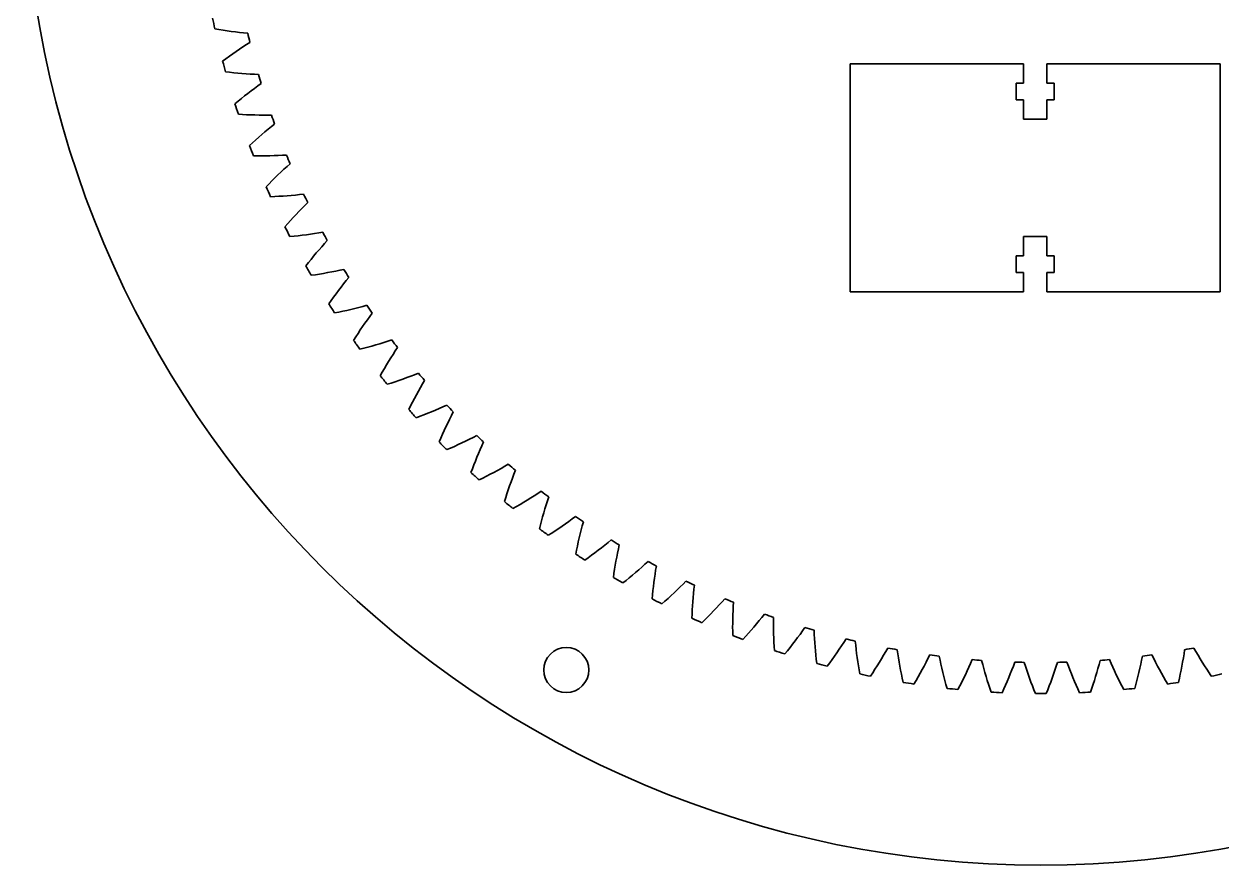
# Model space of a CAD drawing. Header units: inches. Extents: x -8 to 15.5, y -2.6 to 9.2.
# Drawn here: x 3.89 to 10.72, y -2.38 to 2.41 of the extents above; entities that cross this region are included whole.
import ezdxf

# ---------------------------------------------------------------- set-up
doc = ezdxf.new("R2010")
doc.units = ezdxf.units.IN
doc.header["$MEASUREMENT"] = 0
doc.layers.add('Layer 1', color=7, linetype='Continuous')

# ---------------------------------------------------------------- blocks, each defined once
blk = doc.blocks.new('block 140')
at = {"layer": 'Layer 1', "color": 7, "lineweight": 35}
blk.add_open_spline([(4.9661, 2.4469), (4.9703, 2.4265), (4.9746, 2.4062), (4.979, 2.3859)], degree=3, dxfattribs=at)
blk = doc.blocks.new('block 141')
at = {"layer": 'Layer 1', "color": 7, "lineweight": 35}
blk.add_open_spline([(4.979, 2.3859), (5.0411, 2.375), (5.1037, 2.3666), (5.1664, 2.3608)], degree=3, dxfattribs=at)
blk = doc.blocks.new('block 142')
at = {"layer": 'Layer 1', "color": 7, "lineweight": 35}
blk.add_open_spline([(5.1664, 2.3608), (5.1705, 2.3433), (5.1747, 2.3259), (5.179, 2.3085)], degree=3, dxfattribs=at)
blk = doc.blocks.new('block 143')
at = {"layer": 'Layer 1', "color": 7, "lineweight": 35}
blk.add_open_spline([(5.179, 2.3085), (5.1257, 2.2747), (5.0738, 2.2389), (5.0234, 2.201)], degree=3, dxfattribs=at)
blk = doc.blocks.new('block 144')
at = {"layer": 'Layer 1', "color": 7, "lineweight": 35}
blk.add_open_spline([(5.0234, 2.201), (5.0287, 2.1809), (5.0341, 2.1608), (5.0396, 2.1408)], degree=3, dxfattribs=at)
blk = doc.blocks.new('block 145')
at = {"layer": 'Layer 1', "color": 7, "lineweight": 35}
blk.add_open_spline([(5.0396, 2.1408), (5.1021, 2.1332), (5.165, 2.1281), (5.228, 2.1255)], degree=3, dxfattribs=at)
blk = doc.blocks.new('block 146')
at = {"layer": 'Layer 1', "color": 7, "lineweight": 35}
blk.add_open_spline([(5.228, 2.1255), (5.233, 2.1083), (5.2381, 2.0911), (5.2433, 2.0739)], degree=3, dxfattribs=at)
blk = doc.blocks.new('block 147')
at = {"layer": 'Layer 1', "color": 7, "lineweight": 35}
blk.add_open_spline([(5.2433, 2.0739), (5.1919, 2.0374), (5.1419, 1.9989), (5.0936, 1.9584)], degree=3, dxfattribs=at)
blk = doc.blocks.new('block 148')
at = {"layer": 'Layer 1', "color": 7, "lineweight": 35}
blk.add_open_spline([(5.0936, 1.9584), (5.0999, 1.9386), (5.1063, 1.9189), (5.1128, 1.8992)], degree=3, dxfattribs=at)
blk = doc.blocks.new('block 149')
at = {"layer": 'Layer 1', "color": 7, "lineweight": 35}
blk.add_open_spline([(5.1128, 1.8992), (5.1757, 1.8948), (5.2388, 1.893), (5.3018, 1.8937)], degree=3, dxfattribs=at)
blk = doc.blocks.new('block 150')
at = {"layer": 'Layer 1', "color": 7, "lineweight": 35}
blk.add_open_spline([(5.3018, 1.8937), (5.3077, 1.8768), (5.3137, 1.8599), (5.3198, 1.843)], degree=3, dxfattribs=at)
blk = doc.blocks.new('block 151')
at = {"layer": 'Layer 1', "color": 7, "lineweight": 35}
blk.add_open_spline([(5.3198, 1.843), (5.2703, 1.8039), (5.2225, 1.7628), (5.1763, 1.7199)], degree=3, dxfattribs=at)
blk = doc.blocks.new('block 152')
at = {"layer": 'Layer 1', "color": 7, "lineweight": 35}
blk.add_open_spline([(5.1763, 1.7199), (5.1836, 1.7004), (5.1911, 1.681), (5.1987, 1.6617)], degree=3, dxfattribs=at)
blk = doc.blocks.new('block 153')
at = {"layer": 'Layer 1', "color": 7, "lineweight": 35}
blk.add_open_spline([(5.1987, 1.6617), (5.2617, 1.6607), (5.3248, 1.6622), (5.3877, 1.6662)], degree=3, dxfattribs=at)
blk = doc.blocks.new('block 154')
at = {"layer": 'Layer 1', "color": 7, "lineweight": 35}
blk.add_open_spline([(5.3877, 1.6662), (5.3944, 1.6496), (5.4013, 1.633), (5.4083, 1.6165)], degree=3, dxfattribs=at)
blk = doc.blocks.new('block 155')
at = {"layer": 'Layer 1', "color": 7, "lineweight": 35}
blk.add_open_spline([(5.4083, 1.6165), (5.3609, 1.5748), (5.3153, 1.5313), (5.2714, 1.486)], degree=3, dxfattribs=at)
blk = doc.blocks.new('block 156')
at = {"layer": 'Layer 1', "color": 7, "lineweight": 35}
blk.add_open_spline([(5.2714, 1.486), (5.2798, 1.467), (5.2882, 1.448), (5.2968, 1.429)], degree=3, dxfattribs=at)
blk = doc.blocks.new('block 157')
at = {"layer": 'Layer 1', "color": 7, "lineweight": 35}
blk.add_open_spline([(5.2968, 1.429), (5.3598, 1.4313), (5.4227, 1.4361), (5.4853, 1.4434)], degree=3, dxfattribs=at)
blk = doc.blocks.new('block 158')
at = {"layer": 'Layer 1', "color": 7, "lineweight": 35}
blk.add_open_spline([(5.4853, 1.4434), (5.4929, 1.4272), (5.5007, 1.411), (5.5085, 1.3949)], degree=3, dxfattribs=at)
blk = doc.blocks.new('block 159')
at = {"layer": 'Layer 1', "color": 7, "lineweight": 35}
blk.add_open_spline([(5.5085, 1.3949), (5.4634, 1.3508), (5.4201, 1.3049), (5.3787, 1.2574)], degree=3, dxfattribs=at)
blk = doc.blocks.new('block 160')
at = {"layer": 'Layer 1', "color": 7, "lineweight": 35}
blk.add_open_spline([(5.3787, 1.2574), (5.388, 1.2388), (5.3974, 1.2203), (5.407, 1.2019)], degree=3, dxfattribs=at)
blk = doc.blocks.new('block 161')
at = {"layer": 'Layer 1', "color": 7, "lineweight": 35}
blk.add_open_spline([(5.407, 1.2019), (5.4698, 1.2074), (5.5323, 1.2155), (5.5945, 1.2261)], degree=3, dxfattribs=at)
blk = doc.blocks.new('block 162')
at = {"layer": 'Layer 1', "color": 7, "lineweight": 35}
blk.add_open_spline([(5.5945, 1.2261), (5.603, 1.2103), (5.6115, 1.1945), (5.6202, 1.1788)], degree=3, dxfattribs=at)
blk = doc.blocks.new('block 163')
at = {"layer": 'Layer 1', "color": 7, "lineweight": 35}
blk.add_open_spline([(5.6202, 1.1788), (5.5774, 1.1324), (5.5366, 1.0844), (5.4977, 1.0347)], degree=3, dxfattribs=at)
blk = doc.blocks.new('block 164')
at = {"layer": 'Layer 1', "color": 7, "lineweight": 35}
blk.add_open_spline([(5.4977, 1.0347), (5.508, 1.0167), (5.5184, 0.9987), (5.5289, 0.9807)], degree=3, dxfattribs=at)
blk = doc.blocks.new('block 165')
at = {"layer": 'Layer 1', "color": 7, "lineweight": 35}
blk.add_open_spline([(5.5289, 0.9807), (5.5913, 0.9896), (5.6534, 1.0009), (5.7149, 1.0147)], degree=3, dxfattribs=at)
blk = doc.blocks.new('block 166')
at = {"layer": 'Layer 1', "color": 7, "lineweight": 35}
blk.add_open_spline([(5.7149, 1.0147), (5.7242, 0.9994), (5.7335, 0.9841), (5.743, 0.9689)], degree=3, dxfattribs=at)
blk = doc.blocks.new('block 167')
at = {"layer": 'Layer 1', "color": 7, "lineweight": 35}
blk.add_open_spline([(5.743, 0.9689), (5.7027, 0.9203), (5.6645, 0.8702), (5.6282, 0.8186)], degree=3, dxfattribs=at)
blk = doc.blocks.new('block 168')
at = {"layer": 'Layer 1', "color": 7, "lineweight": 35}
blk.add_open_spline([(5.6282, 0.8186), (5.6394, 0.8011), (5.6508, 0.7837), (5.6622, 0.7663)], degree=3, dxfattribs=at)
blk = doc.blocks.new('block 169')
at = {"layer": 'Layer 1', "color": 7, "lineweight": 35}
blk.add_open_spline([(5.6622, 0.7663), (5.7241, 0.7784), (5.7854, 0.793), (5.8462, 0.81)], degree=3, dxfattribs=at)
blk = doc.blocks.new('block 170')
at = {"layer": 'Layer 1', "color": 7, "lineweight": 35}
blk.add_open_spline([(5.8462, 0.81), (5.8562, 0.7952), (5.8664, 0.7804), (5.8766, 0.7657)], degree=3, dxfattribs=at)
blk = doc.blocks.new('block 171')
at = {"layer": 'Layer 1', "color": 7, "lineweight": 35}
blk.add_open_spline([(5.8766, 0.7657), (5.839, 0.7151), (5.8034, 0.663), (5.7699, 0.6096)], degree=3, dxfattribs=at)
blk = doc.blocks.new('block 172')
at = {"layer": 'Layer 1', "color": 7, "lineweight": 35}
blk.add_open_spline([(5.7699, 0.6096), (5.782, 0.5927), (5.7942, 0.5759), (5.8065, 0.5592)], degree=3, dxfattribs=at)
blk = doc.blocks.new('block 173')
at = {"layer": 'Layer 1', "color": 7, "lineweight": 35}
blk.add_open_spline([(5.8065, 0.5592), (5.8677, 0.5745), (5.9282, 0.5922), (5.988, 0.6124)], degree=3, dxfattribs=at)
blk = doc.blocks.new('block 174')
at = {"layer": 'Layer 1', "color": 7, "lineweight": 35}
blk.add_open_spline([(5.988, 0.6124), (5.9988, 0.5981), (6.0097, 0.5839), (6.0207, 0.5697)], degree=3, dxfattribs=at)
blk = doc.blocks.new('block 175')
at = {"layer": 'Layer 1', "color": 7, "lineweight": 35}
blk.add_open_spline([(6.0207, 0.5697), (5.9858, 0.5172), (5.953, 0.4634), (5.9223, 0.4083)], degree=3, dxfattribs=at)
blk = doc.blocks.new('block 176')
at = {"layer": 'Layer 1', "color": 7, "lineweight": 35}
blk.add_open_spline([(5.9223, 0.4083), (5.9353, 0.3921), (5.9484, 0.3759), (5.9616, 0.3598)], degree=3, dxfattribs=at)
blk = doc.blocks.new('block 177')
at = {"layer": 'Layer 1', "color": 7, "lineweight": 35}
blk.add_open_spline([(5.9616, 0.3598), (6.0218, 0.3783), (6.0813, 0.3992), (6.1399, 0.4225)], degree=3, dxfattribs=at)
blk = doc.blocks.new('block 178')
at = {"layer": 'Layer 1', "color": 7, "lineweight": 35}
blk.add_open_spline([(6.1399, 0.4225), (6.1515, 0.4088), (6.1632, 0.3952), (6.1749, 0.3816)], degree=3, dxfattribs=at)
blk = doc.blocks.new('block 179')
at = {"layer": 'Layer 1', "color": 7, "lineweight": 35}
blk.add_open_spline([(6.1749, 0.3816), (6.1427, 0.3274), (6.1128, 0.2719), (6.0851, 0.2152)], degree=3, dxfattribs=at)
blk = doc.blocks.new('block 180')
at = {"layer": 'Layer 1', "color": 7, "lineweight": 35}
blk.add_open_spline([(6.0851, 0.2152), (6.0989, 0.1997), (6.1128, 0.1842), (6.1268, 0.1689)], degree=3, dxfattribs=at)
blk = doc.blocks.new('block 181')
at = {"layer": 'Layer 1', "color": 7, "lineweight": 35}
blk.add_open_spline([(6.1268, 0.1689), (6.186, 0.1905), (6.2443, 0.2145), (6.3016, 0.2408)], degree=3, dxfattribs=at)
blk = doc.blocks.new('block 182')
at = {"layer": 'Layer 1', "color": 7, "lineweight": 35}
blk.add_open_spline([(6.3016, 0.2408), (6.3139, 0.2277), (6.3262, 0.2147), (6.3387, 0.2018)], degree=3, dxfattribs=at)
blk = doc.blocks.new('block 183')
at = {"layer": 'Layer 1', "color": 7, "lineweight": 35}
blk.add_open_spline([(6.3387, 0.2018), (6.3094, 0.146), (6.2824, 0.089), (6.2577, 0.0309)], degree=3, dxfattribs=at)
blk = doc.blocks.new('block 184')
at = {"layer": 'Layer 1', "color": 7, "lineweight": 35}
blk.add_open_spline([(6.2577, 0.0309), (6.2723, 0.0162), (6.287, 0.0015), (6.3018, -0.0131)], degree=3, dxfattribs=at)
blk = doc.blocks.new('block 185')
at = {"layer": 'Layer 1', "color": 7, "lineweight": 35}
blk.add_open_spline([(6.3018, -0.0131), (6.3598, 0.0116), (6.4168, 0.0386), (6.4726, 0.0678)], degree=3, dxfattribs=at)
blk = doc.blocks.new('block 186')
at = {"layer": 'Layer 1', "color": 7, "lineweight": 35}
blk.add_open_spline([(6.4726, 0.0678), (6.4856, 0.0554), (6.4986, 0.0431), (6.5116, 0.0308)], degree=3, dxfattribs=at)
blk = doc.blocks.new('block 187')
at = {"layer": 'Layer 1', "color": 7, "lineweight": 35}
blk.add_open_spline([(6.5116, 0.0308), (6.4853, -0.0265), (6.4613, -0.0848), (6.4397, -0.144)], degree=3, dxfattribs=at)
blk = doc.blocks.new('block 188')
at = {"layer": 'Layer 1', "color": 7, "lineweight": 35}
blk.add_open_spline([(6.4397, -0.144), (6.4551, -0.1581), (6.4705, -0.1719), (6.486, -0.1857)], degree=3, dxfattribs=at)
blk = doc.blocks.new('block 189')
at = {"layer": 'Layer 1', "color": 7, "lineweight": 35}
blk.add_open_spline([(6.486, -0.1857), (6.5427, -0.1581), (6.5982, -0.1281), (6.6524, -0.0959)], degree=3, dxfattribs=at)
blk = doc.blocks.new('block 190')
at = {"layer": 'Layer 1', "color": 7, "lineweight": 35}
blk.add_open_spline([(6.6524, -0.0959), (6.666, -0.1077), (6.6796, -0.1193), (6.6933, -0.1309)], degree=3, dxfattribs=at)
blk = doc.blocks.new('block 191')
at = {"layer": 'Layer 1', "color": 7, "lineweight": 35}
blk.add_open_spline([(6.6933, -0.1309), (6.67, -0.1895), (6.6492, -0.249), (6.6307, -0.3093)], degree=3, dxfattribs=at)
blk = doc.blocks.new('block 192')
at = {"layer": 'Layer 1', "color": 7, "lineweight": 35}
blk.add_open_spline([(6.6307, -0.3093), (6.6467, -0.3224), (6.6629, -0.3355), (6.6791, -0.3485)], degree=3, dxfattribs=at)
blk = doc.blocks.new('block 193')
at = {"layer": 'Layer 1', "color": 7, "lineweight": 35}
blk.add_open_spline([(6.6791, -0.3485), (6.7342, -0.3179), (6.7881, -0.285), (6.8405, -0.2501)], degree=3, dxfattribs=at)
blk = doc.blocks.new('block 194')
at = {"layer": 'Layer 1', "color": 7, "lineweight": 35}
blk.add_open_spline([(6.8405, -0.2501), (6.8547, -0.2611), (6.8689, -0.272), (6.8832, -0.2828)], degree=3, dxfattribs=at)
blk = doc.blocks.new('block 195')
at = {"layer": 'Layer 1', "color": 7, "lineweight": 35}
blk.add_open_spline([(6.8832, -0.2828), (6.8631, -0.3426), (6.8453, -0.4031), (6.83, -0.4643)], degree=3, dxfattribs=at)
blk = doc.blocks.new('block 196')
at = {"layer": 'Layer 1', "color": 7, "lineweight": 35}
blk.add_open_spline([(6.83, -0.4643), (6.8467, -0.4766), (6.8635, -0.4888), (6.8804, -0.5009)], degree=3, dxfattribs=at)
blk = doc.blocks.new('block 197')
at = {"layer": 'Layer 1', "color": 7, "lineweight": 35}
blk.add_open_spline([(6.8804, -0.5009), (6.9338, -0.4674), (6.9859, -0.4318), (7.0365, -0.3942)], degree=3, dxfattribs=at)
blk = doc.blocks.new('block 198')
at = {"layer": 'Layer 1', "color": 7, "lineweight": 35}
blk.add_open_spline([(7.0365, -0.3942), (7.0512, -0.4044), (7.066, -0.4146), (7.0808, -0.4247)], degree=3, dxfattribs=at)
blk = doc.blocks.new('block 199')
at = {"layer": 'Layer 1', "color": 7, "lineweight": 35}
blk.add_open_spline([(7.0808, -0.4247), (7.0638, -0.4854), (7.0492, -0.5468), (7.0371, -0.6086)], degree=3, dxfattribs=at)
blk = doc.blocks.new('block 200')
at = {"layer": 'Layer 1', "color": 7, "lineweight": 35}
blk.add_open_spline([(7.0371, -0.6086), (7.0545, -0.62), (7.0719, -0.6314), (7.0894, -0.6426)], degree=3, dxfattribs=at)
blk = doc.blocks.new('block 201')
at = {"layer": 'Layer 1', "color": 7, "lineweight": 35}
blk.add_open_spline([(7.0894, -0.6426), (7.141, -0.6063), (7.1912, -0.5681), (7.2397, -0.5278)], degree=3, dxfattribs=at)
blk = doc.blocks.new('block 202')
at = {"layer": 'Layer 1', "color": 7, "lineweight": 35}
blk.add_open_spline([(7.2397, -0.5278), (7.2549, -0.5373), (7.2702, -0.5467), (7.2856, -0.5559)], degree=3, dxfattribs=at)
blk = doc.blocks.new('block 203')
at = {"layer": 'Layer 1', "color": 7, "lineweight": 35}
blk.add_open_spline([(7.2856, -0.5559), (7.2717, -0.6175), (7.2604, -0.6795), (7.2516, -0.7419)], degree=3, dxfattribs=at)
blk = doc.blocks.new('block 204')
at = {"layer": 'Layer 1', "color": 7, "lineweight": 35}
blk.add_open_spline([(7.2516, -0.7419), (7.2695, -0.7525), (7.2875, -0.7628), (7.3055, -0.7731)], degree=3, dxfattribs=at)
blk = doc.blocks.new('block 205')
at = {"layer": 'Layer 1', "color": 7, "lineweight": 35}
blk.add_open_spline([(7.3055, -0.7731), (7.3552, -0.7342), (7.4033, -0.6934), (7.4496, -0.6507)], degree=3, dxfattribs=at)
blk = doc.blocks.new('block 206')
at = {"layer": 'Layer 1', "color": 7, "lineweight": 35}
blk.add_open_spline([(7.4496, -0.6507), (7.4653, -0.6593), (7.4811, -0.6679), (7.4969, -0.6763)], degree=3, dxfattribs=at)
blk = doc.blocks.new('block 207')
at = {"layer": 'Layer 1', "color": 7, "lineweight": 35}
blk.add_open_spline([(7.4969, -0.6763), (7.4863, -0.7385), (7.4782, -0.8011), (7.4727, -0.8638)], degree=3, dxfattribs=at)
blk = doc.blocks.new('block 208')
at = {"layer": 'Layer 1', "color": 7, "lineweight": 35}
blk.add_open_spline([(7.4727, -0.8638), (7.4911, -0.8734), (7.5096, -0.8828), (7.5282, -0.8922)], degree=3, dxfattribs=at)
blk = doc.blocks.new('block 209')
at = {"layer": 'Layer 1', "color": 7, "lineweight": 35}
blk.add_open_spline([(7.5282, -0.8922), (7.5758, -0.8507), (7.6216, -0.8074), (7.6657, -0.7623)], degree=3, dxfattribs=at)
blk = doc.blocks.new('block 210')
at = {"layer": 'Layer 1', "color": 7, "lineweight": 35}
blk.add_open_spline([(7.6657, -0.7623), (7.6818, -0.7702), (7.698, -0.7779), (7.7142, -0.7855)], degree=3, dxfattribs=at)
blk = doc.blocks.new('block 211')
at = {"layer": 'Layer 1', "color": 7, "lineweight": 35}
blk.add_open_spline([(7.7142, -0.7855), (7.7069, -0.8481), (7.7021, -0.911), (7.6999, -0.974)], degree=3, dxfattribs=at)
blk = doc.blocks.new('block 212')
at = {"layer": 'Layer 1', "color": 7, "lineweight": 35}
blk.add_open_spline([(7.6999, -0.974), (7.7188, -0.9826), (7.7378, -0.9911), (7.7568, -0.9994)], degree=3, dxfattribs=at)
blk = doc.blocks.new('block 213')
at = {"layer": 'Layer 1', "color": 7, "lineweight": 35}
blk.add_open_spline([(7.7568, -0.9994), (7.8021, -0.9555), (7.8457, -0.9099), (7.8873, -0.8626)], degree=3, dxfattribs=at)
blk = doc.blocks.new('block 214')
at = {"layer": 'Layer 1', "color": 7, "lineweight": 35}
blk.add_open_spline([(7.8873, -0.8626), (7.9038, -0.8695), (7.9204, -0.8764), (7.937, -0.8831)], degree=3, dxfattribs=at)
blk = doc.blocks.new('block 215')
at = {"layer": 'Layer 1', "color": 7, "lineweight": 35}
blk.add_open_spline([(7.937, -0.8831), (7.933, -0.9461), (7.9315, -1.0091), (7.9325, -1.0722)], degree=3, dxfattribs=at)
blk = doc.blocks.new('block 216')
at = {"layer": 'Layer 1', "color": 7, "lineweight": 35}
blk.add_open_spline([(7.9325, -1.0722), (7.9519, -1.0797), (7.9713, -1.0872), (7.9907, -1.0945)], degree=3, dxfattribs=at)
blk = doc.blocks.new('block 217')
at = {"layer": 'Layer 1', "color": 7, "lineweight": 35}
blk.add_open_spline([(7.9907, -1.0945), (8.0337, -1.0483), (8.0748, -1.0005), (8.1139, -0.951)], degree=3, dxfattribs=at)
blk = doc.blocks.new('block 218')
at = {"layer": 'Layer 1', "color": 7, "lineweight": 35}
blk.add_open_spline([(8.1139, -0.951), (8.1307, -0.9571), (8.1476, -0.9631), (8.1646, -0.969)], degree=3, dxfattribs=at)
blk = doc.blocks.new('block 219')
at = {"layer": 'Layer 1', "color": 7, "lineweight": 35}
blk.add_open_spline([(8.1646, -0.969), (8.1638, -1.032), (8.1657, -1.0951), (8.17, -1.158)], degree=3, dxfattribs=at)
blk = doc.blocks.new('block 220')
at = {"layer": 'Layer 1', "color": 7, "lineweight": 35}
blk.add_open_spline([(8.17, -1.158), (8.1897, -1.1645), (8.2095, -1.1709), (8.2293, -1.1772)], degree=3, dxfattribs=at)
blk = doc.blocks.new('block 221')
at = {"layer": 'Layer 1', "color": 7, "lineweight": 35}
blk.add_open_spline([(8.2293, -1.1772), (8.2697, -1.1289), (8.3083, -1.079), (8.3447, -1.0275)], degree=3, dxfattribs=at)
blk = doc.blocks.new('block 222')
at = {"layer": 'Layer 1', "color": 7, "lineweight": 35}
blk.add_open_spline([(8.3447, -1.0275), (8.3619, -1.0327), (8.3791, -1.0378), (8.3963, -1.0428)], degree=3, dxfattribs=at)
blk = doc.blocks.new('block 223')
at = {"layer": 'Layer 1', "color": 7, "lineweight": 35}
blk.add_open_spline([(8.3963, -1.0428), (8.3989, -1.1058), (8.404, -1.1687), (8.4116, -1.2313)], degree=3, dxfattribs=at)
blk = doc.blocks.new('block 224')
at = {"layer": 'Layer 1', "color": 7, "lineweight": 35}
blk.add_open_spline([(8.4116, -1.2313), (8.4317, -1.2368), (8.4517, -1.2421), (8.4718, -1.2474)], degree=3, dxfattribs=at)
blk = doc.blocks.new('block 225')
at = {"layer": 'Layer 1', "color": 7, "lineweight": 35}
blk.add_open_spline([(8.4718, -1.2474), (8.5097, -1.197), (8.5456, -1.1451), (8.5793, -1.0918)], degree=3, dxfattribs=at)
blk = doc.blocks.new('block 226')
at = {"layer": 'Layer 1', "color": 7, "lineweight": 35}
blk.add_open_spline([(8.5793, -1.0918), (8.5967, -1.0961), (8.6141, -1.1003), (8.6316, -1.1044)], degree=3, dxfattribs=at)
blk = doc.blocks.new('block 227')
at = {"layer": 'Layer 1', "color": 7, "lineweight": 35}
blk.add_open_spline([(8.6316, -1.1044), (8.6375, -1.1672), (8.6459, -1.2297), (8.6568, -1.2918)], degree=3, dxfattribs=at)
blk = doc.blocks.new('block 228')
at = {"layer": 'Layer 1', "color": 7, "lineweight": 35}
blk.add_open_spline([(8.6568, -1.2918), (8.677, -1.2962), (8.6974, -1.3005), (8.7177, -1.3047)], degree=3, dxfattribs=at)
blk = doc.blocks.new('block 229')
at = {"layer": 'Layer 1', "color": 7, "lineweight": 35}
blk.add_open_spline([(8.7177, -1.3047), (8.7529, -1.2524), (8.786, -1.1987), (8.8169, -1.1438)], degree=3, dxfattribs=at)
blk = doc.blocks.new('block 230')
at = {"layer": 'Layer 1', "color": 7, "lineweight": 35}
blk.add_open_spline([(8.8169, -1.1438), (8.8345, -1.1471), (8.8521, -1.1504), (8.8698, -1.1536)], degree=3, dxfattribs=at)
blk = doc.blocks.new('block 231')
at = {"layer": 'Layer 1', "color": 7, "lineweight": 35}
blk.add_open_spline([(8.8698, -1.1536), (8.879, -1.216), (8.8906, -1.278), (8.9047, -1.3394)], degree=3, dxfattribs=at)
blk = doc.blocks.new('block 232')
at = {"layer": 'Layer 1', "color": 7, "lineweight": 35}
blk.add_open_spline([(8.9047, -1.3394), (8.9252, -1.3428), (8.9457, -1.346), (8.9663, -1.3492)], degree=3, dxfattribs=at)
blk = doc.blocks.new('block 233')
at = {"layer": 'Layer 1', "color": 7, "lineweight": 35}
blk.add_open_spline([(8.9663, -1.3492), (8.9987, -1.2951), (9.0289, -1.2397), (9.0569, -1.1832)], degree=3, dxfattribs=at)
blk = doc.blocks.new('block 234')
at = {"layer": 'Layer 1', "color": 7, "lineweight": 35}
blk.add_open_spline([(9.0569, -1.1832), (9.0747, -1.1857), (9.0924, -1.188), (9.1102, -1.1902)], degree=3, dxfattribs=at)
blk = doc.blocks.new('block 235')
at = {"layer": 'Layer 1', "color": 7, "lineweight": 35}
blk.add_open_spline([(9.1102, -1.1902), (9.1226, -1.252), (9.1375, -1.3134), (9.1548, -1.374)], degree=3, dxfattribs=at)
blk = doc.blocks.new('block 236')
at = {"layer": 'Layer 1', "color": 7, "lineweight": 35}
blk.add_open_spline([(9.1548, -1.374), (9.1755, -1.3763), (9.1961, -1.3785), (9.2168, -1.3805)], degree=3, dxfattribs=at)
blk = doc.blocks.new('block 237')
at = {"layer": 'Layer 1', "color": 7, "lineweight": 35}
blk.add_open_spline([(9.2168, -1.3805), (9.2464, -1.3248), (9.2737, -1.2679), (9.2987, -1.21)], degree=3, dxfattribs=at)
blk = doc.blocks.new('block 238')
at = {"layer": 'Layer 1', "color": 7, "lineweight": 35}
blk.add_open_spline([(9.2987, -1.21), (9.3165, -1.2115), (9.3344, -1.213), (9.3523, -1.2143)], degree=3, dxfattribs=at)
blk = doc.blocks.new('block 239')
at = {"layer": 'Layer 1', "color": 7, "lineweight": 35}
blk.add_open_spline([(9.3523, -1.2143), (9.3679, -1.2753), (9.3859, -1.3358), (9.4064, -1.3954)], degree=3, dxfattribs=at)
blk = doc.blocks.new('block 240')
at = {"layer": 'Layer 1', "color": 7, "lineweight": 35}
blk.add_open_spline([(9.4064, -1.3954), (9.4272, -1.3966), (9.4479, -1.3977), (9.4687, -1.3987)], degree=3, dxfattribs=at)
blk = doc.blocks.new('block 241')
at = {"layer": 'Layer 1', "color": 7, "lineweight": 35}
blk.add_open_spline([(9.4687, -1.3987), (9.4952, -1.3415), (9.5195, -1.2833), (9.5415, -1.2242)], degree=3, dxfattribs=at)
blk = doc.blocks.new('block 242')
at = {"layer": 'Layer 1', "color": 7, "lineweight": 35}
blk.add_open_spline([(9.5415, -1.2242), (9.5594, -1.2248), (9.5773, -1.2252), (9.5952, -1.2256)], degree=3, dxfattribs=at)
blk = doc.blocks.new('block 243')
at = {"layer": 'Layer 1', "color": 7, "lineweight": 35}
blk.add_open_spline([(9.5952, -1.2256), (9.614, -1.2858), (9.6352, -1.3452), (9.6588, -1.4037)], degree=3, dxfattribs=at)
blk = doc.blocks.new('block 244')
at = {"layer": 'Layer 1', "color": 7, "lineweight": 35}
blk.add_open_spline([(9.6588, -1.4037), (9.6795, -1.4038), (9.7003, -1.4038), (9.7211, -1.4037)], degree=3, dxfattribs=at)
blk = doc.blocks.new('block 245')
at = {"layer": 'Layer 1', "color": 7, "lineweight": 35}
blk.add_open_spline([(9.7211, -1.4037), (9.7447, -1.3452), (9.7659, -1.2858), (9.7847, -1.2256)], degree=3, dxfattribs=at)
blk = doc.blocks.new('block 246')
at = {"layer": 'Layer 1', "color": 7, "lineweight": 35}
blk.add_open_spline([(9.7847, -1.2256), (9.8026, -1.2252), (9.8205, -1.2248), (9.8384, -1.2242)], degree=3, dxfattribs=at)
blk = doc.blocks.new('block 247')
at = {"layer": 'Layer 1', "color": 7, "lineweight": 35}
blk.add_open_spline([(9.8384, -1.2242), (9.8604, -1.2833), (9.8846, -1.3415), (9.9112, -1.3987)], degree=3, dxfattribs=at)
blk = doc.blocks.new('block 248')
at = {"layer": 'Layer 1', "color": 7, "lineweight": 35}
blk.add_open_spline([(9.9112, -1.3987), (9.932, -1.3977), (9.9527, -1.3966), (9.9735, -1.3954)], degree=3, dxfattribs=at)
blk = doc.blocks.new('block 249')
at = {"layer": 'Layer 1', "color": 7, "lineweight": 35}
blk.add_open_spline([(9.9735, -1.3954), (9.9939, -1.3358), (10.012, -1.2753), (10.0276, -1.2143)], degree=3, dxfattribs=at)
blk = doc.blocks.new('block 250')
at = {"layer": 'Layer 1', "color": 7, "lineweight": 35}
blk.add_open_spline([(10.0276, -1.2143), (10.0455, -1.213), (10.0634, -1.2115), (10.0812, -1.21)], degree=3, dxfattribs=at)
blk = doc.blocks.new('block 251')
at = {"layer": 'Layer 1', "color": 7, "lineweight": 35}
blk.add_open_spline([(10.0812, -1.21), (10.1062, -1.2679), (10.1335, -1.3248), (10.1631, -1.3805)], degree=3, dxfattribs=at)
blk = doc.blocks.new('block 252')
at = {"layer": 'Layer 1', "color": 7, "lineweight": 35}
blk.add_open_spline([(10.1631, -1.3805), (10.1837, -1.3785), (10.2044, -1.3763), (10.2251, -1.374)], degree=3, dxfattribs=at)
blk = doc.blocks.new('block 253')
at = {"layer": 'Layer 1', "color": 7, "lineweight": 35}
blk.add_open_spline([(10.2251, -1.374), (10.2424, -1.3134), (10.2573, -1.252), (10.2697, -1.1902)], degree=3, dxfattribs=at)
blk = doc.blocks.new('block 254')
at = {"layer": 'Layer 1', "color": 7, "lineweight": 35}
blk.add_open_spline([(10.2697, -1.1902), (10.2875, -1.188), (10.3052, -1.1857), (10.323, -1.1832)], degree=3, dxfattribs=at)
blk = doc.blocks.new('block 255')
at = {"layer": 'Layer 1', "color": 7, "lineweight": 35}
blk.add_open_spline([(10.323, -1.1832), (10.351, -1.2397), (10.3812, -1.2951), (10.4136, -1.3492)], degree=3, dxfattribs=at)
blk = doc.blocks.new('block 256')
at = {"layer": 'Layer 1', "color": 7, "lineweight": 35}
blk.add_open_spline([(10.4136, -1.3492), (10.4342, -1.346), (10.4547, -1.3428), (10.4752, -1.3394)], degree=3, dxfattribs=at)
blk = doc.blocks.new('block 257')
at = {"layer": 'Layer 1', "color": 7, "lineweight": 35}
blk.add_open_spline([(10.4752, -1.3394), (10.4893, -1.278), (10.5009, -1.216), (10.5101, -1.1536)], degree=3, dxfattribs=at)
blk = doc.blocks.new('block 258')
at = {"layer": 'Layer 1', "color": 7, "lineweight": 35}
blk.add_open_spline([(10.5101, -1.1536), (10.5277, -1.1504), (10.5454, -1.1471), (10.563, -1.1438)], degree=3, dxfattribs=at)
blk = doc.blocks.new('block 259')
at = {"layer": 'Layer 1', "color": 7, "lineweight": 35}
blk.add_open_spline([(10.563, -1.1438), (10.5939, -1.1987), (10.627, -1.2524), (10.6622, -1.3047)], degree=3, dxfattribs=at)
blk = doc.blocks.new('block 260')
at = {"layer": 'Layer 1', "color": 7, "lineweight": 35}
blk.add_open_spline([(10.6622, -1.3047), (10.6825, -1.3005), (10.7028, -1.2962), (10.7231, -1.2918)], degree=3, dxfattribs=at)
blk = doc.blocks.new('block 484')
at = {"layer": 'Layer 1', "color": 7, "lineweight": 35}
blk.add_open_spline([(7.1118, -1.269), (7.1118, -1.198), (7.0542, -1.1405), (6.9833, -1.1405), (6.9123, -1.1405), (6.8548, -1.198), (6.8548, -1.269), (6.8548, -1.34), (6.9123, -1.3975), (6.9833, -1.3975), (7.0542, -1.3975), (7.1118, -1.34), (7.1118, -1.269)], degree=3, knots=[0, 0, 0, 0, 1, 1, 1, 2, 2, 2, 3, 3, 3, 4, 4, 4, 4], dxfattribs=at)
blk = doc.blocks.new('block 485')
at = {"layer": 'Layer 1', "color": 7, "lineweight": 35}
blk.add_open_spline([(15.49, 3.4191), (15.49, 6.6224), (12.8932, 9.2191), (9.6899, 9.2191), (6.4867, 9.2191), (3.89, 6.6224), (3.89, 3.4191), (3.89, 0.2159), (6.4867, -2.3809), (9.69, -2.3809), (12.8932, -2.3809), (15.49, 0.2159), (15.49, 3.4191)], degree=3, knots=[0, 0, 0, 0, 1, 1, 1, 2, 2, 2, 3, 3, 3, 4, 4, 4, 4], dxfattribs=at)
blk = doc.blocks.new('block 558')
at = {"layer": 'Layer 1', "color": 7, "lineweight": 35}
blk.add_lwpolyline([(8.6025, 2.1863), (9.5906, 2.1863)], dxfattribs=at)
blk = doc.blocks.new('block 559')
at = {"layer": 'Layer 1', "color": 7, "lineweight": 35}
blk.add_lwpolyline([(9.5906, 2.1863), (9.5906, 2.076)], dxfattribs=at)
blk = doc.blocks.new('block 560')
at = {"layer": 'Layer 1', "color": 7, "lineweight": 35}
blk.add_lwpolyline([(9.5906, 2.076), (9.5492, 2.076)], dxfattribs=at)
blk = doc.blocks.new('block 561')
at = {"layer": 'Layer 1', "color": 7, "lineweight": 35}
blk.add_lwpolyline([(9.5492, 2.076), (9.5492, 1.9815)], dxfattribs=at)
blk = doc.blocks.new('block 562')
at = {"layer": 'Layer 1', "color": 7, "lineweight": 35}
blk.add_lwpolyline([(9.5492, 1.9815), (9.5906, 1.9815)], dxfattribs=at)
blk = doc.blocks.new('block 563')
at = {"layer": 'Layer 1', "color": 7, "lineweight": 35}
blk.add_lwpolyline([(9.5906, 1.9815), (9.5906, 1.8713)], dxfattribs=at)
blk = doc.blocks.new('block 564')
at = {"layer": 'Layer 1', "color": 7, "lineweight": 35}
blk.add_lwpolyline([(9.5906, 1.8713), (9.7244, 1.8713)], dxfattribs=at)
blk = doc.blocks.new('block 565')
at = {"layer": 'Layer 1', "color": 7, "lineweight": 35}
blk.add_lwpolyline([(9.7244, 1.9815), (9.7244, 1.8713)], dxfattribs=at)
blk = doc.blocks.new('block 566')
at = {"layer": 'Layer 1', "color": 7, "lineweight": 35}
blk.add_lwpolyline([(9.7657, 1.9815), (9.7244, 1.9815)], dxfattribs=at)
blk = doc.blocks.new('block 567')
at = {"layer": 'Layer 1', "color": 7, "lineweight": 35}
blk.add_lwpolyline([(9.7657, 2.076), (9.7657, 1.9815)], dxfattribs=at)
blk = doc.blocks.new('block 568')
at = {"layer": 'Layer 1', "color": 7, "lineweight": 35}
blk.add_lwpolyline([(9.7244, 2.076), (9.7657, 2.076)], dxfattribs=at)
blk = doc.blocks.new('block 569')
at = {"layer": 'Layer 1', "color": 7, "lineweight": 35}
blk.add_lwpolyline([(9.7244, 2.1863), (9.7244, 2.076)], dxfattribs=at)
blk = doc.blocks.new('block 570')
at = {"layer": 'Layer 1', "color": 7, "lineweight": 35}
blk.add_lwpolyline([(9.7244, 2.1863), (10.7125, 2.1863)], dxfattribs=at)
blk = doc.blocks.new('block 571')
at = {"layer": 'Layer 1', "color": 7, "lineweight": 35}
blk.add_lwpolyline([(10.7125, 0.8863), (10.7125, 2.1863)], dxfattribs=at)
blk = doc.blocks.new('block 572')
at = {"layer": 'Layer 1', "color": 7, "lineweight": 35}
blk.add_lwpolyline([(9.7244, 0.8863), (10.7125, 0.8863)], dxfattribs=at)
blk = doc.blocks.new('block 573')
at = {"layer": 'Layer 1', "color": 7, "lineweight": 35}
blk.add_lwpolyline([(9.7244, 0.8863), (9.7244, 0.9965)], dxfattribs=at)
blk = doc.blocks.new('block 574')
at = {"layer": 'Layer 1', "color": 7, "lineweight": 35}
blk.add_lwpolyline([(9.7244, 0.9965), (9.7657, 0.9965)], dxfattribs=at)
blk = doc.blocks.new('block 575')
at = {"layer": 'Layer 1', "color": 7, "lineweight": 35}
blk.add_lwpolyline([(9.7657, 0.9965), (9.7657, 1.091)], dxfattribs=at)
blk = doc.blocks.new('block 576')
at = {"layer": 'Layer 1', "color": 7, "lineweight": 35}
blk.add_lwpolyline([(9.7657, 1.091), (9.7244, 1.091)], dxfattribs=at)
blk = doc.blocks.new('block 577')
at = {"layer": 'Layer 1', "color": 7, "lineweight": 35}
blk.add_lwpolyline([(9.7244, 1.091), (9.7244, 1.2012)], dxfattribs=at)
blk = doc.blocks.new('block 578')
at = {"layer": 'Layer 1', "color": 7, "lineweight": 35}
blk.add_lwpolyline([(9.5906, 1.2012), (9.7244, 1.2012)], dxfattribs=at)
blk = doc.blocks.new('block 579')
at = {"layer": 'Layer 1', "color": 7, "lineweight": 35}
blk.add_lwpolyline([(9.5906, 1.091), (9.5906, 1.2012)], dxfattribs=at)
blk = doc.blocks.new('block 580')
at = {"layer": 'Layer 1', "color": 7, "lineweight": 35}
blk.add_lwpolyline([(9.5492, 1.091), (9.5906, 1.091)], dxfattribs=at)
blk = doc.blocks.new('block 581')
at = {"layer": 'Layer 1', "color": 7, "lineweight": 35}
blk.add_lwpolyline([(9.5492, 0.9965), (9.5492, 1.091)], dxfattribs=at)
blk = doc.blocks.new('block 582')
at = {"layer": 'Layer 1', "color": 7, "lineweight": 35}
blk.add_lwpolyline([(9.5906, 0.9965), (9.5492, 0.9965)], dxfattribs=at)
blk = doc.blocks.new('block 583')
at = {"layer": 'Layer 1', "color": 7, "lineweight": 35}
blk.add_lwpolyline([(9.5906, 0.8863), (9.5906, 0.9965)], dxfattribs=at)
blk = doc.blocks.new('block 584')
at = {"layer": 'Layer 1', "color": 7, "lineweight": 35}
blk.add_lwpolyline([(8.6025, 0.8863), (9.5906, 0.8863)], dxfattribs=at)
blk = doc.blocks.new('block 585')
at = {"layer": 'Layer 1', "color": 7, "lineweight": 35}
blk.add_lwpolyline([(8.6025, 0.8863), (8.6025, 2.1863)], dxfattribs=at)

msp = doc.modelspace()

# ---------------------------------------------------------------- block references
at = {"layer": 'Layer 1'}
for name in ['block 485', 'block 140', 'block 141', 'block 142', 'block 143', 'block 144', 'block 558', 'block 585', 'block 559', 'block 569', 'block 570', 'block 571', 'block 145', 'block 146', 'block 147', 'block 560', 'block 561', 'block 568', 'block 567', 'block 562', 'block 563', 'block 565', 'block 566', 'block 148', 'block 149', 'block 150', 'block 564', 'block 151', 'block 152', 'block 153', 'block 154', 'block 155', 'block 156', 'block 157', 'block 158', 'block 159', 'block 160', 'block 161', 'block 163', 'block 162', 'block 578', 'block 579', 'block 577', 'block 164', 'block 580', 'block 581', 'block 576', 'block 575', 'block 165', 'block 167', 'block 166', 'block 582', 'block 583', 'block 573', 'block 574', 'block 584', 'block 572', 'block 168', 'block 169', 'block 171', 'block 170', 'block 172', 'block 173', 'block 175', 'block 174', 'block 177', 'block 178', 'block 176', 'block 179', 'block 180', 'block 181', 'block 182', 'block 183', 'block 184', 'block 185', 'block 187', 'block 186', 'block 189', 'block 191', 'block 190', 'block 188', 'block 193', 'block 194', 'block 192', 'block 195', 'block 197', 'block 198', 'block 196', 'block 199', 'block 201', 'block 202', 'block 200', 'block 203', 'block 205', 'block 206', 'block 207', 'block 204', 'block 209', 'block 210', 'block 211', 'block 208', 'block 213', 'block 214', 'block 215', 'block 217', 'block 218', 'block 212', 'block 219', 'block 216', 'block 221', 'block 222', 'block 223', 'block 225', 'block 226', 'block 484', 'block 220', 'block 227', 'block 229', 'block 230', 'block 231', 'block 257', 'block 258', 'block 259', 'block 233', 'block 234', 'block 235', 'block 237', 'block 238', 'block 239', 'block 241', 'block 242', 'block 243', 'block 245', 'block 246', 'block 247', 'block 249', 'block 250', 'block 251', 'block 253', 'block 254', 'block 255', 'block 224', 'block 228', 'block 260', 'block 232', 'block 256', 'block 236', 'block 240', 'block 244', 'block 248', 'block 252']:
    msp.add_blockref(name, (0, 0), dxfattribs=at)

doc.saveas('drawing.dxf')
